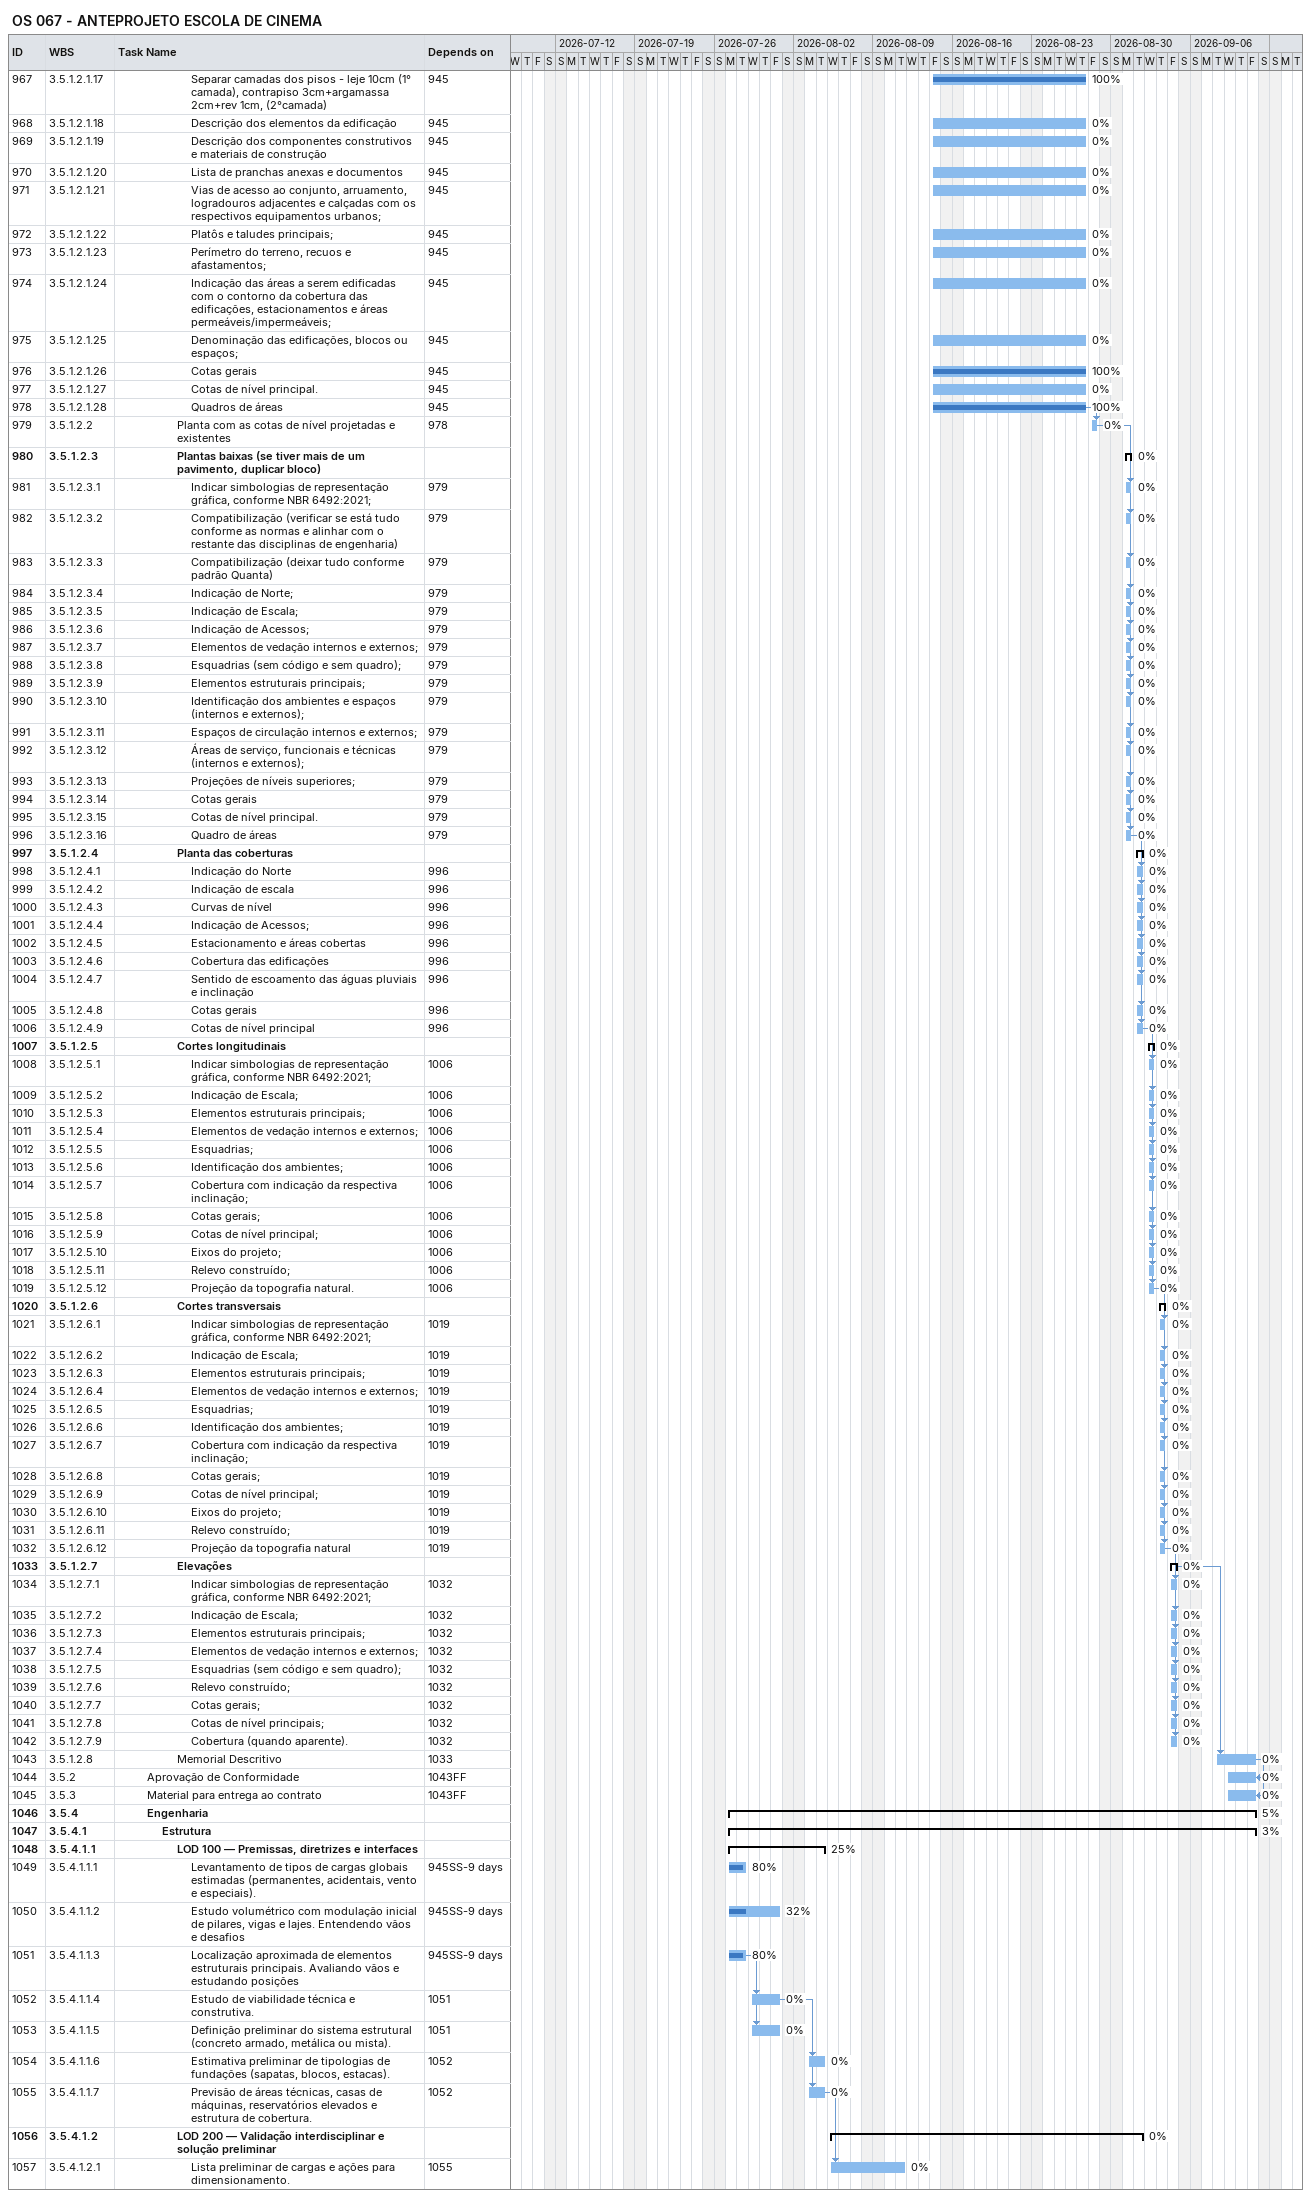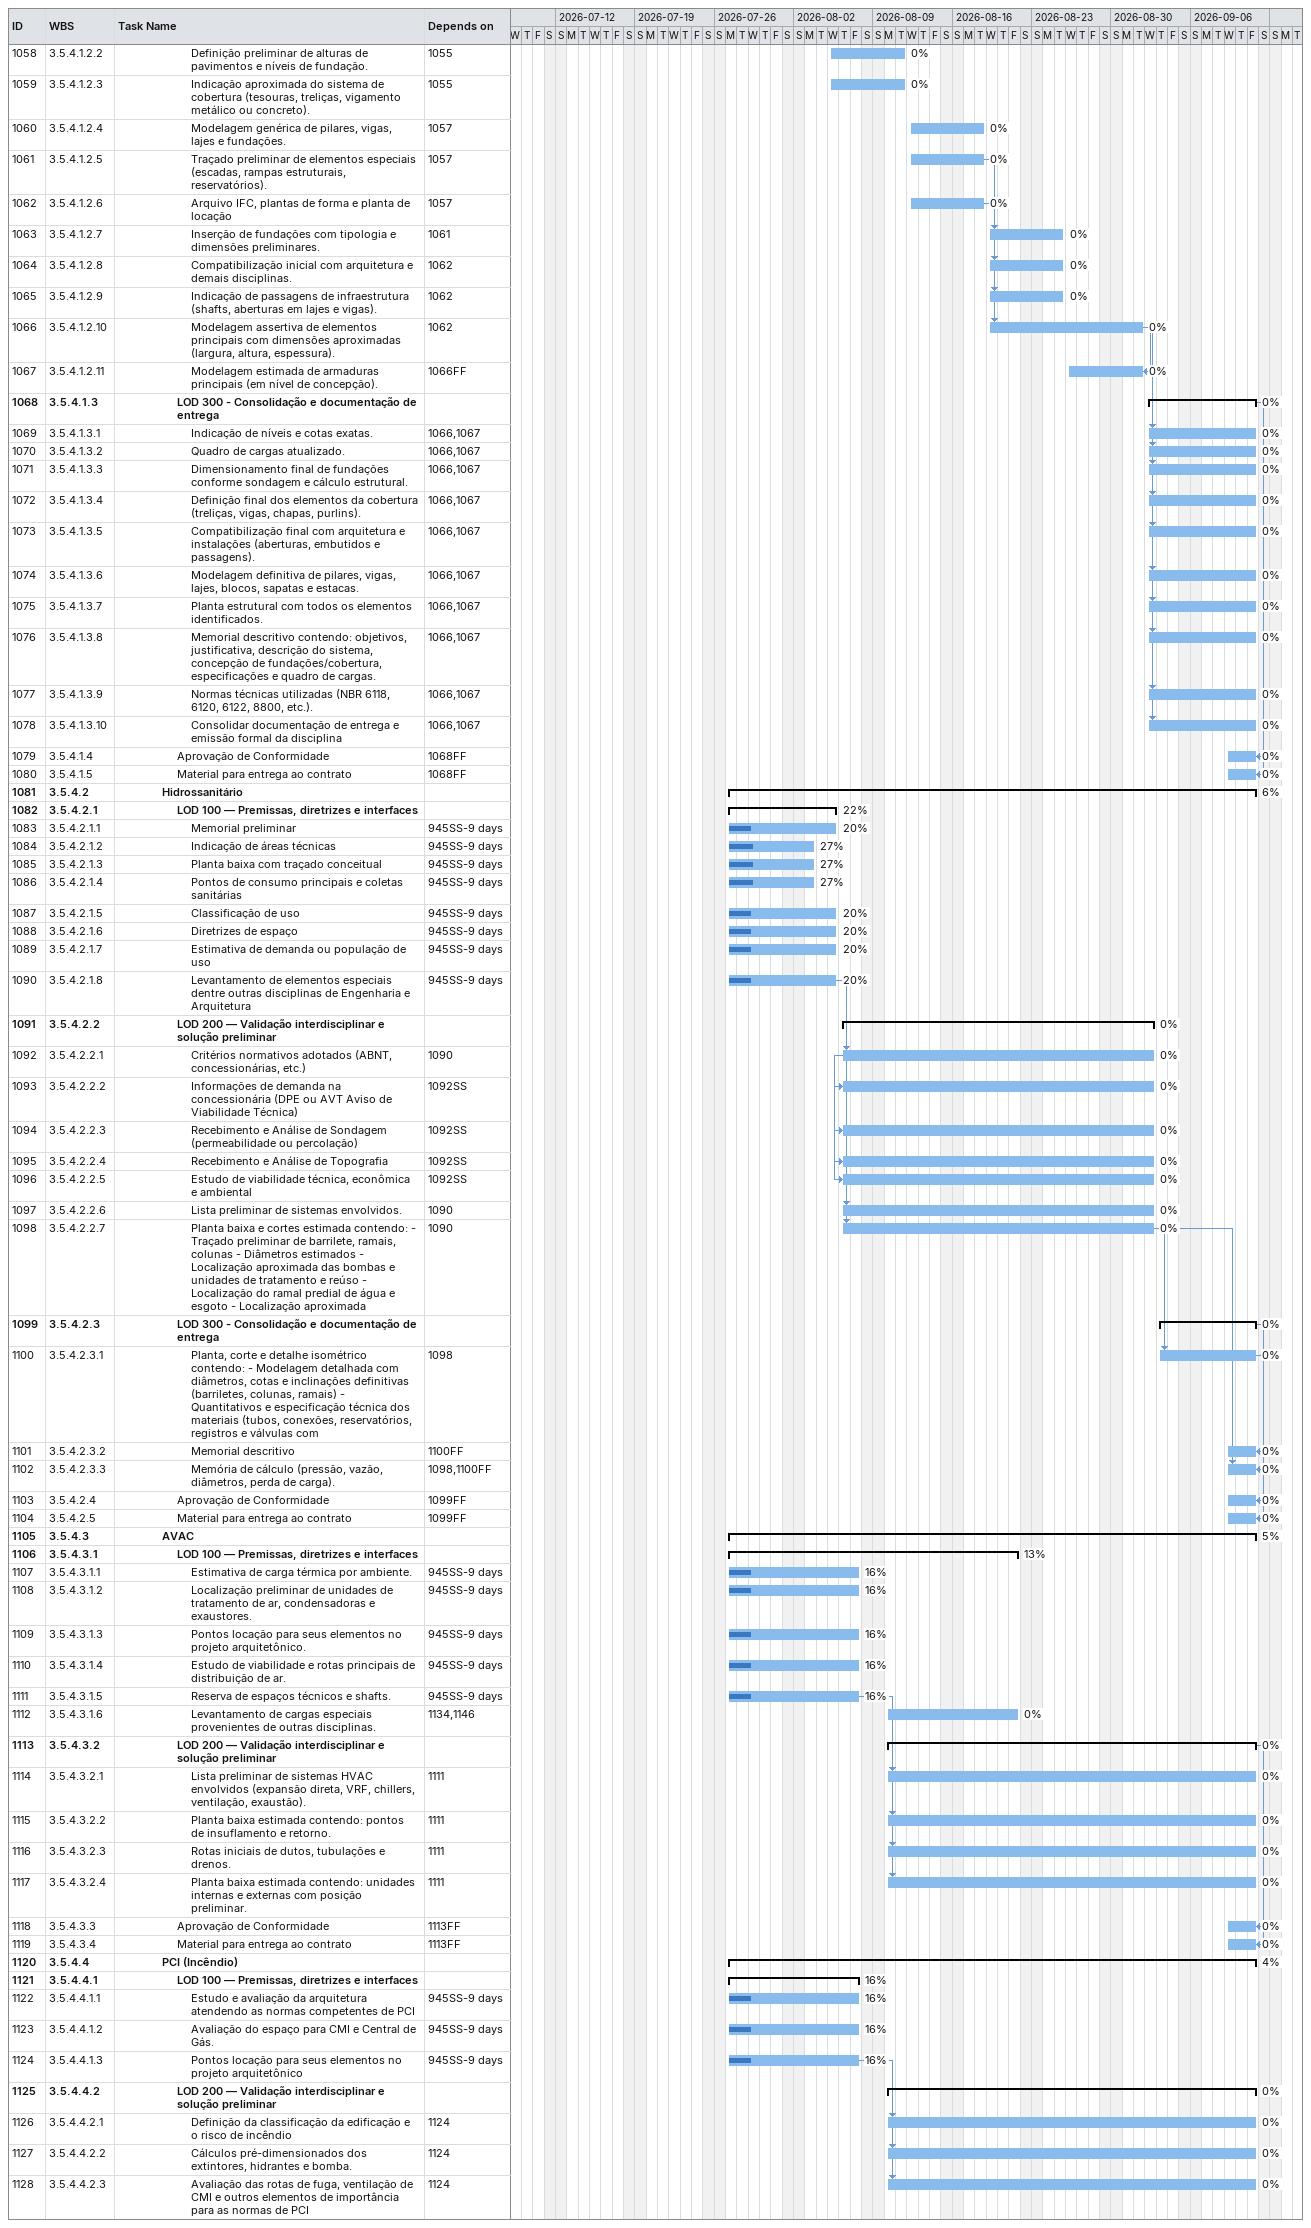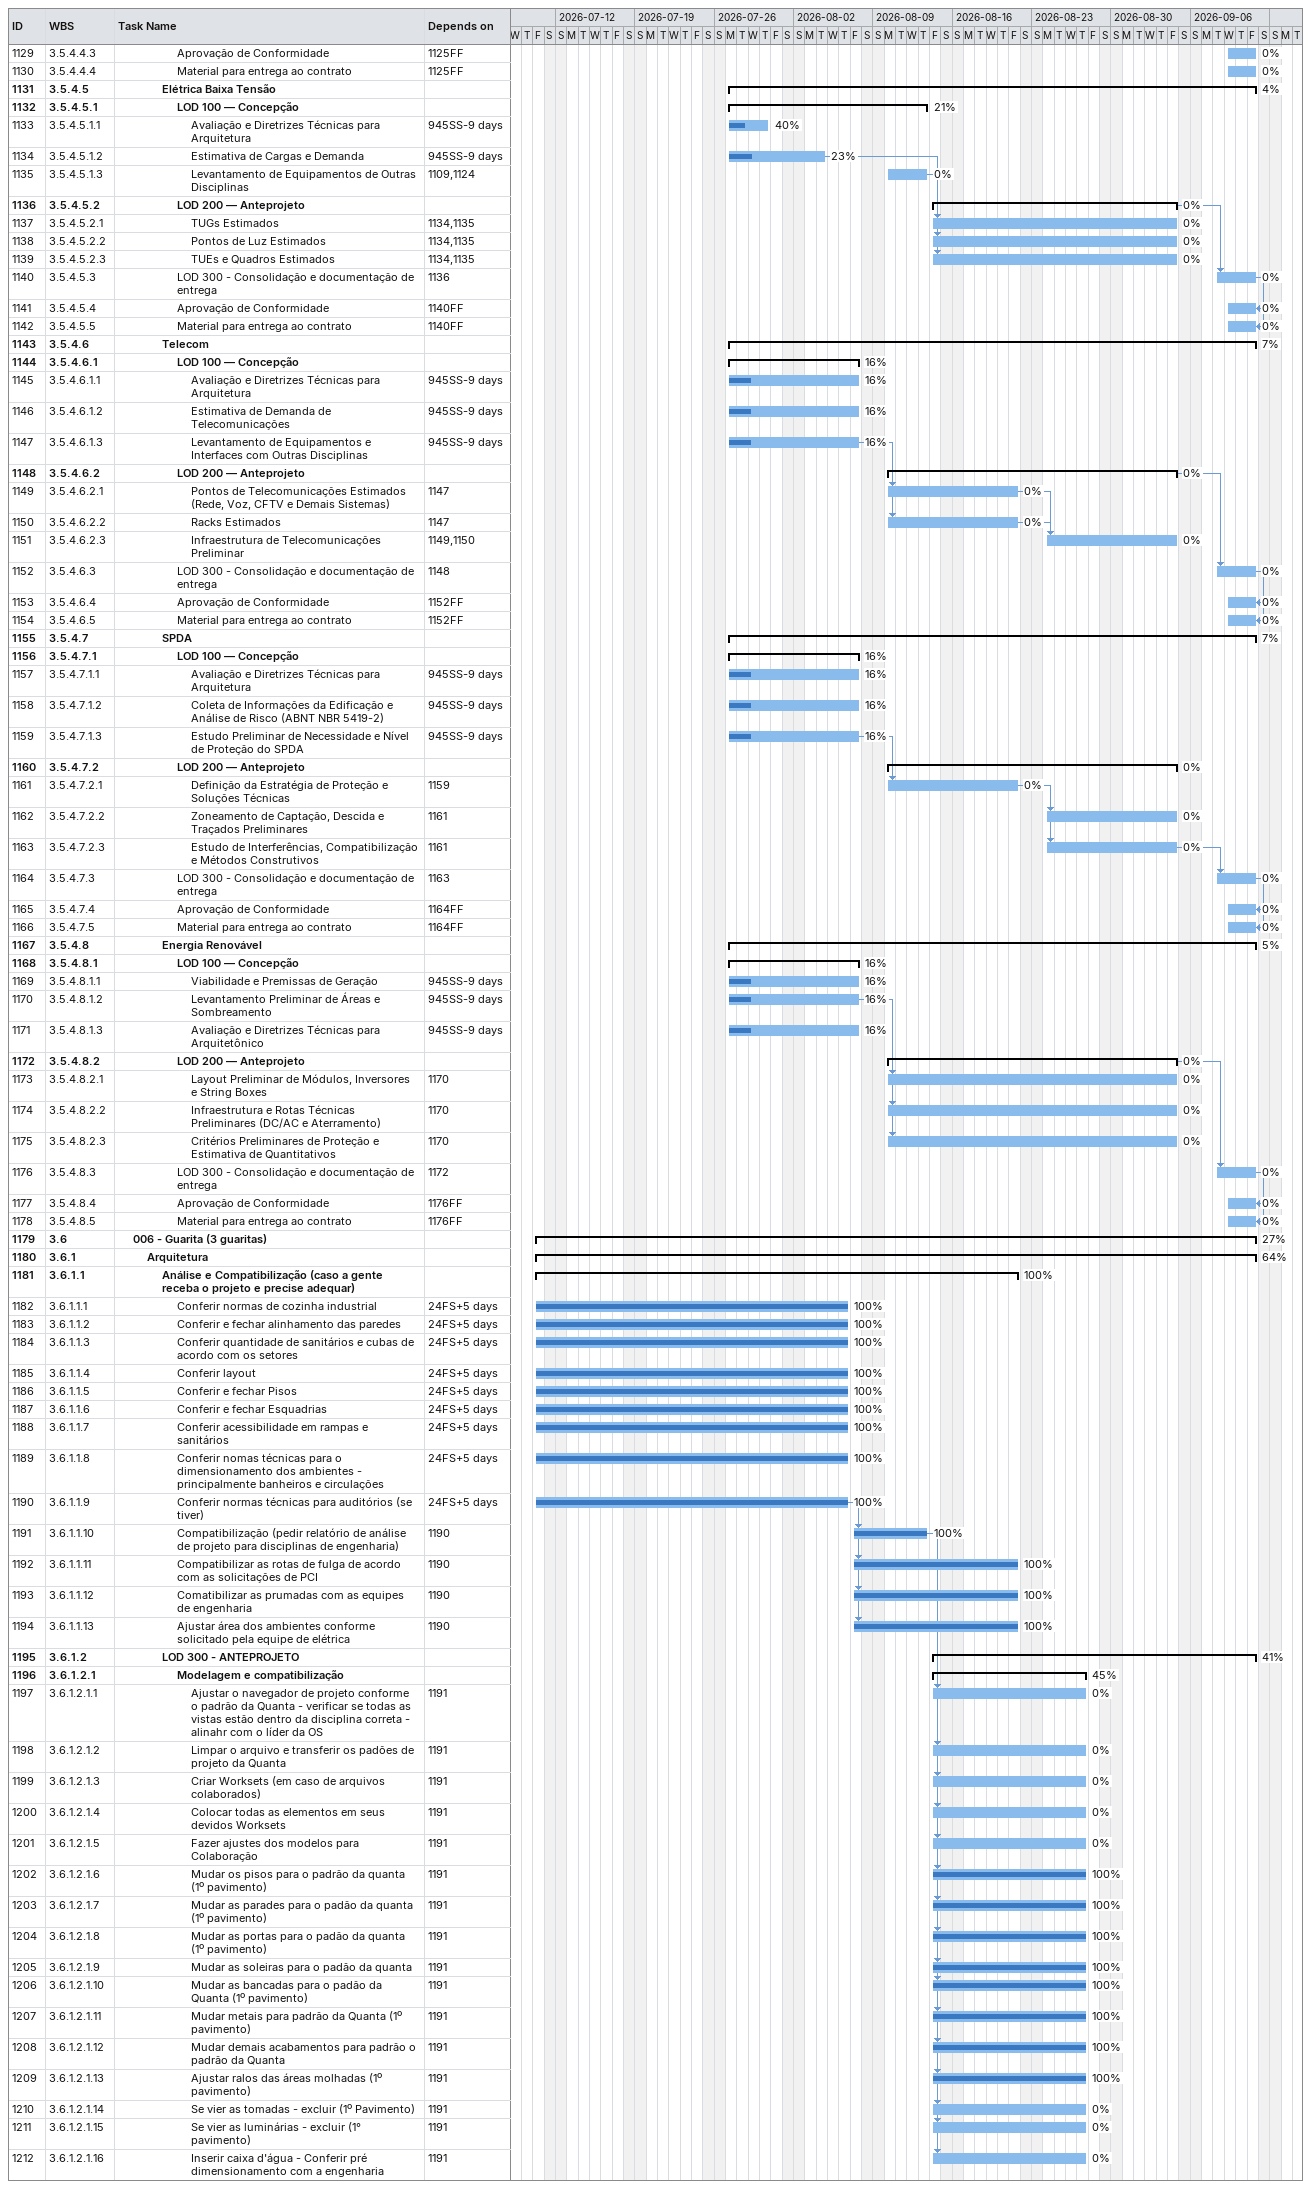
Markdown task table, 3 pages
OS 067 - ANTEPROJETO ESCOLA DE CINEMA

| ID | WBS | Task | Start | Finish | Predecessors | % complete |
|---|---|---|---|---|---|---|
| 967 | 3.5.1.2.1.17 | Separar camadas dos pisos - leje 10cm (1° camada), contrapiso 3cm+argamassa 2cm+rev 1cm, (2°camada) | 2026-08-14 | 2026-08-27 | 945 | 100 |
| 968 | 3.5.1.2.1.18 | Descrição dos elementos da edificação | 2026-08-14 | 2026-08-27 | 945 | 0 |
| 969 | 3.5.1.2.1.19 | Descrição dos componentes construtivos e materiais de construção | 2026-08-14 | 2026-08-27 | 945 | 0 |
| 970 | 3.5.1.2.1.20 | Lista de pranchas anexas e documentos | 2026-08-14 | 2026-08-27 | 945 | 0 |
| 971 | 3.5.1.2.1.21 | Vias de acesso ao conjunto, arruamento, logradouros adjacentes e calçadas com os respectivos equipamentos urbanos; | 2026-08-14 | 2026-08-27 | 945 | 0 |
| 972 | 3.5.1.2.1.22 | Platôs e taludes principais; | 2026-08-14 | 2026-08-27 | 945 | 0 |
| 973 | 3.5.1.2.1.23 | Perímetro do terreno, recuos e afastamentos; | 2026-08-14 | 2026-08-27 | 945 | 0 |
| 974 | 3.5.1.2.1.24 | Indicação das áreas a serem edificadas com o contorno da cobertura das edificações, estacionamentos e áreas permeáveis/impermeáveis; | 2026-08-14 | 2026-08-27 | 945 | 0 |
| 975 | 3.5.1.2.1.25 | Denominação das edificações, blocos ou espaços; | 2026-08-14 | 2026-08-27 | 945 | 0 |
| 976 | 3.5.1.2.1.26 | Cotas gerais | 2026-08-14 | 2026-08-27 | 945 | 100 |
| 977 | 3.5.1.2.1.27 | Cotas de nível principal. | 2026-08-14 | 2026-08-27 | 945 | 0 |
| 978 | 3.5.1.2.1.28 | Quadros de áreas | 2026-08-14 | 2026-08-27 | 945 | 100 |
| 979 | 3.5.1.2.2 | Planta com as cotas de nível projetadas e existentes | 2026-08-28 | 2026-08-28 | 978 | 0 |
| 980 | 3.5.1.2.3 | **Plantas baixas (se tiver mais de um pavimento, duplicar bloco)** | 2026-08-31 | 2026-08-31 |  | 0 |
| 981 | 3.5.1.2.3.1 | Indicar simbologias de representação gráfica, conforme NBR 6492:2021; | 2026-08-31 | 2026-08-31 | 979 | 0 |
| 982 | 3.5.1.2.3.2 | Compatibilização (verificar se está tudo conforme as normas e alinhar com o restante das disciplinas de engenharia) | 2026-08-31 | 2026-08-31 | 979 | 0 |
| 983 | 3.5.1.2.3.3 | Compatibilização (deixar tudo conforme padrão Quanta) | 2026-08-31 | 2026-08-31 | 979 | 0 |
| 984 | 3.5.1.2.3.4 | Indicação de Norte; | 2026-08-31 | 2026-08-31 | 979 | 0 |
| 985 | 3.5.1.2.3.5 | Indicação de Escala; | 2026-08-31 | 2026-08-31 | 979 | 0 |
| 986 | 3.5.1.2.3.6 | Indicação de Acessos; | 2026-08-31 | 2026-08-31 | 979 | 0 |
| 987 | 3.5.1.2.3.7 | Elementos de vedação internos e externos; | 2026-08-31 | 2026-08-31 | 979 | 0 |
| 988 | 3.5.1.2.3.8 | Esquadrias (sem código e sem quadro); | 2026-08-31 | 2026-08-31 | 979 | 0 |
| 989 | 3.5.1.2.3.9 | Elementos estruturais principais; | 2026-08-31 | 2026-08-31 | 979 | 0 |
| 990 | 3.5.1.2.3.10 | Identificação dos ambientes e espaços (internos e externos); | 2026-08-31 | 2026-08-31 | 979 | 0 |
| 991 | 3.5.1.2.3.11 | Espaços de circulação internos e externos; | 2026-08-31 | 2026-08-31 | 979 | 0 |
| 992 | 3.5.1.2.3.12 | Áreas de serviço, funcionais e técnicas (internos e externos); | 2026-08-31 | 2026-08-31 | 979 | 0 |
| 993 | 3.5.1.2.3.13 | Projeções de níveis superiores; | 2026-08-31 | 2026-08-31 | 979 | 0 |
| 994 | 3.5.1.2.3.14 | Cotas gerais | 2026-08-31 | 2026-08-31 | 979 | 0 |
| 995 | 3.5.1.2.3.15 | Cotas de nível principal. | 2026-08-31 | 2026-08-31 | 979 | 0 |
| 996 | 3.5.1.2.3.16 | Quadro de áreas | 2026-08-31 | 2026-08-31 | 979 | 0 |
| 997 | 3.5.1.2.4 | **Planta das coberturas** | 2026-09-01 | 2026-09-01 |  | 0 |
| 998 | 3.5.1.2.4.1 | Indicação do Norte | 2026-09-01 | 2026-09-01 | 996 | 0 |
| 999 | 3.5.1.2.4.2 | Indicação de escala | 2026-09-01 | 2026-09-01 | 996 | 0 |
| 1000 | 3.5.1.2.4.3 | Curvas de nível | 2026-09-01 | 2026-09-01 | 996 | 0 |
| 1001 | 3.5.1.2.4.4 | Indicação de Acessos; | 2026-09-01 | 2026-09-01 | 996 | 0 |
| 1002 | 3.5.1.2.4.5 | Estacionamento e áreas cobertas | 2026-09-01 | 2026-09-01 | 996 | 0 |
| 1003 | 3.5.1.2.4.6 | Cobertura das edificações | 2026-09-01 | 2026-09-01 | 996 | 0 |
| 1004 | 3.5.1.2.4.7 | Sentido de escoamento das águas pluviais e inclinação | 2026-09-01 | 2026-09-01 | 996 | 0 |
| 1005 | 3.5.1.2.4.8 | Cotas gerais | 2026-09-01 | 2026-09-01 | 996 | 0 |
| 1006 | 3.5.1.2.4.9 | Cotas de nível principal | 2026-09-01 | 2026-09-01 | 996 | 0 |
| 1007 | 3.5.1.2.5 | **Cortes longitudinais** | 2026-09-02 | 2026-09-02 |  | 0 |
| 1008 | 3.5.1.2.5.1 | Indicar simbologias de representação gráfica, conforme NBR 6492:2021; | 2026-09-02 | 2026-09-02 | 1006 | 0 |
| 1009 | 3.5.1.2.5.2 | Indicação de Escala; | 2026-09-02 | 2026-09-02 | 1006 | 0 |
| 1010 | 3.5.1.2.5.3 | Elementos estruturais principais; | 2026-09-02 | 2026-09-02 | 1006 | 0 |
| 1011 | 3.5.1.2.5.4 | Elementos de vedação internos e externos; | 2026-09-02 | 2026-09-02 | 1006 | 0 |
| 1012 | 3.5.1.2.5.5 | Esquadrias; | 2026-09-02 | 2026-09-02 | 1006 | 0 |
| 1013 | 3.5.1.2.5.6 | Identificação dos ambientes; | 2026-09-02 | 2026-09-02 | 1006 | 0 |
| 1014 | 3.5.1.2.5.7 | Cobertura com indicação da respectiva inclinação; | 2026-09-02 | 2026-09-02 | 1006 | 0 |
| 1015 | 3.5.1.2.5.8 | Cotas gerais; | 2026-09-02 | 2026-09-02 | 1006 | 0 |
| 1016 | 3.5.1.2.5.9 | Cotas de nível principal; | 2026-09-02 | 2026-09-02 | 1006 | 0 |
| 1017 | 3.5.1.2.5.10 | Eixos do projeto; | 2026-09-02 | 2026-09-02 | 1006 | 0 |
| 1018 | 3.5.1.2.5.11 | Relevo construído; | 2026-09-02 | 2026-09-02 | 1006 | 0 |
| 1019 | 3.5.1.2.5.12 | Projeção da topografia natural. | 2026-09-02 | 2026-09-02 | 1006 | 0 |
| 1020 | 3.5.1.2.6 | **Cortes transversais** | 2026-09-03 | 2026-09-03 |  | 0 |
| 1021 | 3.5.1.2.6.1 | Indicar simbologias de representação gráfica, conforme NBR 6492:2021; | 2026-09-03 | 2026-09-03 | 1019 | 0 |
| 1022 | 3.5.1.2.6.2 | Indicação de Escala; | 2026-09-03 | 2026-09-03 | 1019 | 0 |
| 1023 | 3.5.1.2.6.3 | Elementos estruturais principais; | 2026-09-03 | 2026-09-03 | 1019 | 0 |
| 1024 | 3.5.1.2.6.4 | Elementos de vedação internos e externos; | 2026-09-03 | 2026-09-03 | 1019 | 0 |
| 1025 | 3.5.1.2.6.5 | Esquadrias; | 2026-09-03 | 2026-09-03 | 1019 | 0 |
| 1026 | 3.5.1.2.6.6 | Identificação dos ambientes; | 2026-09-03 | 2026-09-03 | 1019 | 0 |
| 1027 | 3.5.1.2.6.7 | Cobertura com indicação da respectiva inclinação; | 2026-09-03 | 2026-09-03 | 1019 | 0 |
| 1028 | 3.5.1.2.6.8 | Cotas gerais; | 2026-09-03 | 2026-09-03 | 1019 | 0 |
| 1029 | 3.5.1.2.6.9 | Cotas de nível principal; | 2026-09-03 | 2026-09-03 | 1019 | 0 |
| 1030 | 3.5.1.2.6.10 | Eixos do projeto; | 2026-09-03 | 2026-09-03 | 1019 | 0 |
| 1031 | 3.5.1.2.6.11 | Relevo construído; | 2026-09-03 | 2026-09-03 | 1019 | 0 |
| 1032 | 3.5.1.2.6.12 | Projeção da topografia natural | 2026-09-03 | 2026-09-03 | 1019 | 0 |
| 1033 | 3.5.1.2.7 | **Elevações** | 2026-09-04 | 2026-09-04 |  | 0 |
| 1034 | 3.5.1.2.7.1 | Indicar simbologias de representação gráfica, conforme NBR 6492:2021; | 2026-09-04 | 2026-09-04 | 1032 | 0 |
| 1035 | 3.5.1.2.7.2 | Indicação de Escala; | 2026-09-04 | 2026-09-04 | 1032 | 0 |
| 1036 | 3.5.1.2.7.3 | Elementos estruturais principais; | 2026-09-04 | 2026-09-04 | 1032 | 0 |
| 1037 | 3.5.1.2.7.4 | Elementos de vedação internos e externos; | 2026-09-04 | 2026-09-04 | 1032 | 0 |
| 1038 | 3.5.1.2.7.5 | Esquadrias (sem código e sem quadro); | 2026-09-04 | 2026-09-04 | 1032 | 0 |
| 1039 | 3.5.1.2.7.6 | Relevo construído; | 2026-09-04 | 2026-09-04 | 1032 | 0 |
| 1040 | 3.5.1.2.7.7 | Cotas gerais; | 2026-09-04 | 2026-09-04 | 1032 | 0 |
| 1041 | 3.5.1.2.7.8 | Cotas de nível principais; | 2026-09-04 | 2026-09-04 | 1032 | 0 |
| 1042 | 3.5.1.2.7.9 | Cobertura (quando aparente). | 2026-09-04 | 2026-09-04 | 1032 | 0 |
| 1043 | 3.5.1.2.8 | Memorial Descritivo | 2026-09-08 | 2026-09-11 | 1033 | 0 |
| 1044 | 3.5.2 | Aprovação de Conformidade | 2026-09-09 | 2026-09-11 | 1043FF | 0 |
| 1045 | 3.5.3 | Material para entrega ao contrato | 2026-09-09 | 2026-09-11 | 1043FF | 0 |
| 1046 | 3.5.4 | **Engenharia** | 2026-07-27 | 2026-09-11 |  | 5 |
| 1047 | 3.5.4.1 | **Estrutura** | 2026-07-27 | 2026-09-11 |  | 3 |
| 1048 | 3.5.4.1.1 | **LOD 100 — Premissas, diretrizes e interfaces** | 2026-07-27 | 2026-08-04 |  | 25 |
| 1049 | 3.5.4.1.1.1 | Levantamento de tipos de cargas globais estimadas (permanentes, acidentais, vento e especiais). | 2026-07-27 | 2026-07-28 | 945SS-9d | 80 |
| 1050 | 3.5.4.1.1.2 | Estudo volumétrico com modulação inicial de pilares, vigas e lajes. Entendendo vãos e desafios | 2026-07-27 | 2026-07-31 | 945SS-9d | 32 |
| 1051 | 3.5.4.1.1.3 | Localização aproximada de elementos estruturais principais. Avaliando vãos e estudando posições | 2026-07-27 | 2026-07-28 | 945SS-9d | 80 |
| 1052 | 3.5.4.1.1.4 | Estudo de viabilidade técnica e construtiva. | 2026-07-29 | 2026-07-31 | 1051 | 0 |
| 1053 | 3.5.4.1.1.5 | Definição preliminar do sistema estrutural (concreto armado, metálica ou mista). | 2026-07-29 | 2026-07-31 | 1051 | 0 |
| 1054 | 3.5.4.1.1.6 | Estimativa preliminar de tipologias de fundações (sapatas, blocos, estacas). | 2026-08-03 | 2026-08-04 | 1052 | 0 |
| 1055 | 3.5.4.1.1.7 | Previsão de áreas técnicas, casas de máquinas, reservatórios elevados e estrutura de cobertura. | 2026-08-03 | 2026-08-04 | 1052 | 0 |
| 1056 | 3.5.4.1.2 | **LOD 200 — Validação interdisciplinar e solução preliminar** | 2026-08-05 | 2026-09-01 |  | 0 |
| 1057 | 3.5.4.1.2.1 | Lista preliminar de cargas e ações para dimensionamento. | 2026-08-05 | 2026-08-11 | 1055 | 0 |
| 1058 | 3.5.4.1.2.2 | Definição preliminar de alturas de pavimentos e níveis de fundação. | 2026-08-05 | 2026-08-11 | 1055 | 0 |
| 1059 | 3.5.4.1.2.3 | Indicação aproximada do sistema de cobertura (tesouras, treliças, vigamento metálico ou concreto). | 2026-08-05 | 2026-08-11 | 1055 | 0 |
| 1060 | 3.5.4.1.2.4 | Modelagem genérica de pilares, vigas, lajes e fundações. | 2026-08-12 | 2026-08-18 | 1057 | 0 |
| 1061 | 3.5.4.1.2.5 | Traçado preliminar de elementos especiais (escadas, rampas estruturais, reservatórios). | 2026-08-12 | 2026-08-18 | 1057 | 0 |
| 1062 | 3.5.4.1.2.6 | Arquivo IFC, plantas de forma e planta de locação | 2026-08-12 | 2026-08-18 | 1057 | 0 |
| 1063 | 3.5.4.1.2.7 | Inserção de fundações com tipologia e dimensões preliminares. | 2026-08-19 | 2026-08-25 | 1061 | 0 |
| 1064 | 3.5.4.1.2.8 | Compatibilização inicial com arquitetura e demais disciplinas. | 2026-08-19 | 2026-08-25 | 1062 | 0 |
| 1065 | 3.5.4.1.2.9 | Indicação de passagens de infraestrutura (shafts, aberturas em lajes e vigas). | 2026-08-19 | 2026-08-25 | 1062 | 0 |
| 1066 | 3.5.4.1.2.10 | Modelagem assertiva de elementos principais com dimensões aproximadas (largura, altura, espessura). | 2026-08-19 | 2026-09-01 | 1062 | 0 |
| 1067 | 3.5.4.1.2.11 | Modelagem estimada de armaduras principais (em nível de concepção). | 2026-08-26 | 2026-09-01 | 1066FF | 0 |
| 1068 | 3.5.4.1.3 | **LOD 300 - Consolidação e documentação de entrega** | 2026-09-02 | 2026-09-11 |  | 0 |
| 1069 | 3.5.4.1.3.1 | Indicação de níveis e cotas exatas. | 2026-09-02 | 2026-09-11 | 1066, 1067 | 0 |
| 1070 | 3.5.4.1.3.2 | Quadro de cargas atualizado. | 2026-09-02 | 2026-09-11 | 1066, 1067 | 0 |
| 1071 | 3.5.4.1.3.3 | Dimensionamento final de fundações conforme sondagem e cálculo estrutural. | 2026-09-02 | 2026-09-11 | 1066, 1067 | 0 |
| 1072 | 3.5.4.1.3.4 | Definição final dos elementos da cobertura (treliças, vigas, chapas, purlins). | 2026-09-02 | 2026-09-11 | 1066, 1067 | 0 |
| 1073 | 3.5.4.1.3.5 | Compatibilização final com arquitetura e instalações (aberturas, embutidos e passagens). | 2026-09-02 | 2026-09-11 | 1066, 1067 | 0 |
| 1074 | 3.5.4.1.3.6 | Modelagem definitiva de pilares, vigas, lajes, blocos, sapatas e estacas. | 2026-09-02 | 2026-09-11 | 1066, 1067 | 0 |
| 1075 | 3.5.4.1.3.7 | Planta estrutural com todos os elementos identificados. | 2026-09-02 | 2026-09-11 | 1066, 1067 | 0 |
| 1076 | 3.5.4.1.3.8 | Memorial descritivo contendo: objetivos, justificativa, descrição do sistema, concepção de fundações/cobertura, especificações e quadro de cargas. | 2026-09-02 | 2026-09-11 | 1066, 1067 | 0 |
| 1077 | 3.5.4.1.3.9 | Normas técnicas utilizadas (NBR 6118, 6120, 6122, 8800, etc.). | 2026-09-02 | 2026-09-11 | 1066, 1067 | 0 |
| 1078 | 3.5.4.1.3.10 | Consolidar documentação de entrega e emissão formal da disciplina | 2026-09-02 | 2026-09-11 | 1066, 1067 | 0 |
| 1079 | 3.5.4.1.4 | Aprovação de Conformidade | 2026-09-09 | 2026-09-11 | 1068FF | 0 |
| 1080 | 3.5.4.1.5 | Material para entrega ao contrato | 2026-09-09 | 2026-09-11 | 1068FF | 0 |
| 1081 | 3.5.4.2 | **Hidrossanitário** | 2026-07-27 | 2026-09-11 |  | 6 |
| 1082 | 3.5.4.2.1 | **LOD 100 — Premissas, diretrizes e interfaces** | 2026-07-27 | 2026-08-05 |  | 22 |
| 1083 | 3.5.4.2.1.1 | Memorial preliminar | 2026-07-27 | 2026-08-05 | 945SS-9d | 20 |
| 1084 | 3.5.4.2.1.2 | Indicação de áreas técnicas | 2026-07-27 | 2026-08-03 | 945SS-9d | 27 |
| 1085 | 3.5.4.2.1.3 | Planta baixa com traçado conceitual | 2026-07-27 | 2026-08-03 | 945SS-9d | 27 |
| 1086 | 3.5.4.2.1.4 | Pontos de consumo principais e coletas sanitárias | 2026-07-27 | 2026-08-03 | 945SS-9d | 27 |
| 1087 | 3.5.4.2.1.5 | Classificação de uso | 2026-07-27 | 2026-08-05 | 945SS-9d | 20 |
| 1088 | 3.5.4.2.1.6 | Diretrizes de espaço | 2026-07-27 | 2026-08-05 | 945SS-9d | 20 |
| 1089 | 3.5.4.2.1.7 | Estimativa de demanda ou população de uso | 2026-07-27 | 2026-08-05 | 945SS-9d | 20 |
| 1090 | 3.5.4.2.1.8 | Levantamento de elementos especiais dentre outras disciplinas de Engenharia e Arquitetura | 2026-07-27 | 2026-08-05 | 945SS-9d | 20 |
| 1091 | 3.5.4.2.2 | **LOD 200 — Validação interdisciplinar e solução preliminar** | 2026-08-06 | 2026-09-02 |  | 0 |
| 1092 | 3.5.4.2.2.1 | Critérios normativos adotados (ABNT, concessionárias, etc.) | 2026-08-06 | 2026-09-02 | 1090 | 0 |
| 1093 | 3.5.4.2.2.2 | Informações de demanda na concessionária (DPE ou AVT Aviso de Viabilidade Técnica) | 2026-08-06 | 2026-09-02 | 1092SS | 0 |
| 1094 | 3.5.4.2.2.3 | Recebimento e Análise de Sondagem (permeabilidade ou percolação) | 2026-08-06 | 2026-09-02 | 1092SS | 0 |
| 1095 | 3.5.4.2.2.4 | Recebimento e Análise de Topografia | 2026-08-06 | 2026-09-02 | 1092SS | 0 |
| 1096 | 3.5.4.2.2.5 | Estudo de viabilidade técnica, econômica e ambiental | 2026-08-06 | 2026-09-02 | 1092SS | 0 |
| 1097 | 3.5.4.2.2.6 | Lista preliminar de sistemas envolvidos. | 2026-08-06 | 2026-09-02 | 1090 | 0 |
| 1098 | 3.5.4.2.2.7 | Planta baixa e cortes estimada contendo: - Traçado preliminar de barrilete, ramais, colunas - Diâmetros estimados - Localização aproximada das bombas e unidades de tratamento e reúso - Localização do ramal predial de água e esgoto - Localização aproximada | 2026-08-06 | 2026-09-02 | 1090 | 0 |
| 1099 | 3.5.4.2.3 | **LOD 300 - Consolidação e documentação de entrega** | 2026-09-03 | 2026-09-11 |  | 0 |
| 1100 | 3.5.4.2.3.1 | Planta, corte e detalhe isométrico contendo: - Modelagem detalhada com diâmetros, cotas e inclinações definitivas (barriletes, colunas, ramais) - Quantitativos e especificação técnica dos materiais (tubos, conexões, reservatórios, registros e válvulas com | 2026-09-03 | 2026-09-11 | 1098 | 0 |
| 1101 | 3.5.4.2.3.2 | Memorial descritivo | 2026-09-09 | 2026-09-11 | 1100FF | 0 |
| 1102 | 3.5.4.2.3.3 | Memória de cálculo (pressão, vazão, diâmetros, perda de carga). | 2026-09-09 | 2026-09-11 | 1098, 1100FF | 0 |
| 1103 | 3.5.4.2.4 | Aprovação de Conformidade | 2026-09-09 | 2026-09-11 | 1099FF | 0 |
| 1104 | 3.5.4.2.5 | Material para entrega ao contrato | 2026-09-09 | 2026-09-11 | 1099FF | 0 |
| 1105 | 3.5.4.3 | **AVAC** | 2026-07-27 | 2026-09-11 |  | 5 |
| 1106 | 3.5.4.3.1 | **LOD 100 — Premissas, diretrizes e interfaces** | 2026-07-27 | 2026-08-21 |  | 13 |
| 1107 | 3.5.4.3.1.1 | Estimativa de carga térmica por ambiente. | 2026-07-27 | 2026-08-07 | 945SS-9d | 16 |
| 1108 | 3.5.4.3.1.2 | Localização preliminar de unidades de tratamento de ar, condensadoras e exaustores. | 2026-07-27 | 2026-08-07 | 945SS-9d | 16 |
| 1109 | 3.5.4.3.1.3 | Pontos locação para seus elementos no projeto arquitetônico. | 2026-07-27 | 2026-08-07 | 945SS-9d | 16 |
| 1110 | 3.5.4.3.1.4 | Estudo de viabilidade e rotas principais de distribuição de ar. | 2026-07-27 | 2026-08-07 | 945SS-9d | 16 |
| 1111 | 3.5.4.3.1.5 | Reserva de espaços técnicos e shafts. | 2026-07-27 | 2026-08-07 | 945SS-9d | 16 |
| 1112 | 3.5.4.3.1.6 | Levantamento de cargas especiais provenientes de outras disciplinas. | 2026-08-10 | 2026-08-21 | 1134, 1146 | 0 |
| 1113 | 3.5.4.3.2 | **LOD 200 — Validação interdisciplinar e solução preliminar** | 2026-08-10 | 2026-09-11 |  | 0 |
| 1114 | 3.5.4.3.2.1 | Lista preliminar de sistemas HVAC envolvidos (expansão direta, VRF, chillers, ventilação, exaustão). | 2026-08-10 | 2026-09-11 | 1111 | 0 |
| 1115 | 3.5.4.3.2.2 | Planta baixa estimada contendo: pontos de insuflamento e retorno. | 2026-08-10 | 2026-09-11 | 1111 | 0 |
| 1116 | 3.5.4.3.2.3 | Rotas iniciais de dutos, tubulações e drenos. | 2026-08-10 | 2026-09-11 | 1111 | 0 |
| 1117 | 3.5.4.3.2.4 | Planta baixa estimada contendo: unidades internas e externas com posição preliminar. | 2026-08-10 | 2026-09-11 | 1111 | 0 |
| 1118 | 3.5.4.3.3 | Aprovação de Conformidade | 2026-09-09 | 2026-09-11 | 1113FF | 0 |
| 1119 | 3.5.4.3.4 | Material para entrega ao contrato | 2026-09-09 | 2026-09-11 | 1113FF | 0 |
| 1120 | 3.5.4.4 | **PCI (Incêndio)** | 2026-07-27 | 2026-09-11 |  | 4 |
| 1121 | 3.5.4.4.1 | **LOD 100 — Premissas, diretrizes e interfaces** | 2026-07-27 | 2026-08-07 |  | 16 |
| 1122 | 3.5.4.4.1.1 | Estudo e avaliação da arquitetura atendendo as normas competentes de PCI | 2026-07-27 | 2026-08-07 | 945SS-9d | 16 |
| 1123 | 3.5.4.4.1.2 | Avaliação do espaço para CMI e Central de Gás. | 2026-07-27 | 2026-08-07 | 945SS-9d | 16 |
| 1124 | 3.5.4.4.1.3 | Pontos locação para seus elementos no projeto arquitetônico | 2026-07-27 | 2026-08-07 | 945SS-9d | 16 |
| 1125 | 3.5.4.4.2 | **LOD 200 — Validação interdisciplinar e solução preliminar** | 2026-08-10 | 2026-09-11 |  | 0 |
| 1126 | 3.5.4.4.2.1 | Definição da classificação da edificação e o risco de incêndio | 2026-08-10 | 2026-09-11 | 1124 | 0 |
| 1127 | 3.5.4.4.2.2 | Cálculos pré-dimensionados dos extintores, hidrantes e bomba. | 2026-08-10 | 2026-09-11 | 1124 | 0 |
| 1128 | 3.5.4.4.2.3 | Avaliação das rotas de fuga, ventilação de CMI e outros elementos de importância para as normas de PCI | 2026-08-10 | 2026-09-11 | 1124 | 0 |
| 1129 | 3.5.4.4.3 | Aprovação de Conformidade | 2026-09-09 | 2026-09-11 | 1125FF | 0 |
| 1130 | 3.5.4.4.4 | Material para entrega ao contrato | 2026-09-09 | 2026-09-11 | 1125FF | 0 |
| 1131 | 3.5.4.5 | **Elétrica Baixa Tensão** | 2026-07-27 | 2026-09-11 |  | 4 |
| 1132 | 3.5.4.5.1 | **LOD 100 — Concepção** | 2026-07-27 | 2026-08-13 |  | 21 |
| 1133 | 3.5.4.5.1.1 | Avaliação e Diretrizes Técnicas para Arquitetura | 2026-07-27 | 2026-07-30 | 945SS-9d | 40 |
| 1134 | 3.5.4.5.1.2 | Estimativa de Cargas e Demanda | 2026-07-27 | 2026-08-04 | 945SS-9d | 23 |
| 1135 | 3.5.4.5.1.3 | Levantamento de Equipamentos de Outras Disciplinas | 2026-08-10 | 2026-08-13 | 1109, 1124 | 0 |
| 1136 | 3.5.4.5.2 | **LOD 200 — Anteprojeto** | 2026-08-14 | 2026-09-04 |  | 0 |
| 1137 | 3.5.4.5.2.1 | TUGs Estimados | 2026-08-14 | 2026-09-04 | 1134, 1135 | 0 |
| 1138 | 3.5.4.5.2.2 | Pontos de Luz Estimados | 2026-08-14 | 2026-09-04 | 1134, 1135 | 0 |
| 1139 | 3.5.4.5.2.3 | TUEs e Quadros Estimados | 2026-08-14 | 2026-09-04 | 1134, 1135 | 0 |
| 1140 | 3.5.4.5.3 | LOD 300 - Consolidação e documentação de entrega | 2026-09-08 | 2026-09-11 | 1136 | 0 |
| 1141 | 3.5.4.5.4 | Aprovação de Conformidade | 2026-09-09 | 2026-09-11 | 1140FF | 0 |
| 1142 | 3.5.4.5.5 | Material para entrega ao contrato | 2026-09-09 | 2026-09-11 | 1140FF | 0 |
| 1143 | 3.5.4.6 | **Telecom** | 2026-07-27 | 2026-09-11 |  | 7 |
| 1144 | 3.5.4.6.1 | **LOD 100 — Concepção** | 2026-07-27 | 2026-08-07 |  | 16 |
| 1145 | 3.5.4.6.1.1 | Avaliação e Diretrizes Técnicas para Arquitetura | 2026-07-27 | 2026-08-07 | 945SS-9d | 16 |
| 1146 | 3.5.4.6.1.2 | Estimativa de Demanda de Telecomunicações | 2026-07-27 | 2026-08-07 | 945SS-9d | 16 |
| 1147 | 3.5.4.6.1.3 | Levantamento de Equipamentos e Interfaces com Outras Disciplinas | 2026-07-27 | 2026-08-07 | 945SS-9d | 16 |
| 1148 | 3.5.4.6.2 | **LOD 200 — Anteprojeto** | 2026-08-10 | 2026-09-04 |  | 0 |
| 1149 | 3.5.4.6.2.1 | Pontos de Telecomunicações Estimados (Rede, Voz, CFTV e Demais Sistemas) | 2026-08-10 | 2026-08-21 | 1147 | 0 |
| 1150 | 3.5.4.6.2.2 | Racks Estimados | 2026-08-10 | 2026-08-21 | 1147 | 0 |
| 1151 | 3.5.4.6.2.3 | Infraestrutura de Telecomunicações Preliminar | 2026-08-24 | 2026-09-04 | 1149, 1150 | 0 |
| 1152 | 3.5.4.6.3 | LOD 300 - Consolidação e documentação de entrega | 2026-09-08 | 2026-09-11 | 1148 | 0 |
| 1153 | 3.5.4.6.4 | Aprovação de Conformidade | 2026-09-09 | 2026-09-11 | 1152FF | 0 |
| 1154 | 3.5.4.6.5 | Material para entrega ao contrato | 2026-09-09 | 2026-09-11 | 1152FF | 0 |
| 1155 | 3.5.4.7 | **SPDA** | 2026-07-27 | 2026-09-11 |  | 7 |
| 1156 | 3.5.4.7.1 | **LOD 100 — Concepção** | 2026-07-27 | 2026-08-07 |  | 16 |
| 1157 | 3.5.4.7.1.1 | Avaliação e Diretrizes Técnicas para Arquitetura | 2026-07-27 | 2026-08-07 | 945SS-9d | 16 |
| 1158 | 3.5.4.7.1.2 | Coleta de Informações da Edificação e Análise de Risco (ABNT NBR 5419-2) | 2026-07-27 | 2026-08-07 | 945SS-9d | 16 |
| 1159 | 3.5.4.7.1.3 | Estudo Preliminar de Necessidade e Nível de Proteção do SPDA | 2026-07-27 | 2026-08-07 | 945SS-9d | 16 |
| 1160 | 3.5.4.7.2 | **LOD 200 — Anteprojeto** | 2026-08-10 | 2026-09-04 |  | 0 |
| 1161 | 3.5.4.7.2.1 | Definição da Estratégia de Proteção e Soluções Técnicas | 2026-08-10 | 2026-08-21 | 1159 | 0 |
| 1162 | 3.5.4.7.2.2 | Zoneamento de Captação, Descida e Traçados Preliminares | 2026-08-24 | 2026-09-04 | 1161 | 0 |
| 1163 | 3.5.4.7.2.3 | Estudo de Interferências, Compatibilização e Métodos Construtivos | 2026-08-24 | 2026-09-04 | 1161 | 0 |
| 1164 | 3.5.4.7.3 | LOD 300 - Consolidação e documentação de entrega | 2026-09-08 | 2026-09-11 | 1163 | 0 |
| 1165 | 3.5.4.7.4 | Aprovação de Conformidade | 2026-09-09 | 2026-09-11 | 1164FF | 0 |
| 1166 | 3.5.4.7.5 | Material para entrega ao contrato | 2026-09-09 | 2026-09-11 | 1164FF | 0 |
| 1167 | 3.5.4.8 | **Energia Renovável** | 2026-07-27 | 2026-09-11 |  | 5 |
| 1168 | 3.5.4.8.1 | **LOD 100 — Concepção** | 2026-07-27 | 2026-08-07 |  | 16 |
| 1169 | 3.5.4.8.1.1 | Viabilidade e Premissas de Geração | 2026-07-27 | 2026-08-07 | 945SS-9d | 16 |
| 1170 | 3.5.4.8.1.2 | Levantamento Preliminar de Áreas e Sombreamento | 2026-07-27 | 2026-08-07 | 945SS-9d | 16 |
| 1171 | 3.5.4.8.1.3 | Avaliação e Diretrizes Técnicas para Arquitetônico | 2026-07-27 | 2026-08-07 | 945SS-9d | 16 |
| 1172 | 3.5.4.8.2 | **LOD 200 — Anteprojeto** | 2026-08-10 | 2026-09-04 |  | 0 |
| 1173 | 3.5.4.8.2.1 | Layout Preliminar de Módulos, Inversores e String Boxes | 2026-08-10 | 2026-09-04 | 1170 | 0 |
| 1174 | 3.5.4.8.2.2 | Infraestrutura e Rotas Técnicas Preliminares (DC/AC e Aterramento) | 2026-08-10 | 2026-09-04 | 1170 | 0 |
| 1175 | 3.5.4.8.2.3 | Critérios Preliminares de Proteção e Estimativa de Quantitativos | 2026-08-10 | 2026-09-04 | 1170 | 0 |
| 1176 | 3.5.4.8.3 | LOD 300 - Consolidação e documentação de entrega | 2026-09-08 | 2026-09-11 | 1172 | 0 |
| 1177 | 3.5.4.8.4 | Aprovação de Conformidade | 2026-09-09 | 2026-09-11 | 1176FF | 0 |
| 1178 | 3.5.4.8.5 | Material para entrega ao contrato | 2026-09-09 | 2026-09-11 | 1176FF | 0 |
| 1179 | 3.6 | **006 - Guarita (3 guaritas)** | 2026-07-10 | 2026-09-11 |  | 27 |
| 1180 | 3.6.1 | **Arquitetura** | 2026-07-10 | 2026-09-11 |  | 64 |
| 1181 | 3.6.1.1 | **Análise e Compatibilização (caso a gente receba o projeto e precise adequar)** | 2026-07-10 | 2026-08-21 |  | 100 |
| 1182 | 3.6.1.1.1 | Conferir normas de cozinha industrial | 2026-07-10 | 2026-08-06 | 24FS+5d | 100 |
| 1183 | 3.6.1.1.2 | Conferir e fechar alinhamento das paredes | 2026-07-10 | 2026-08-06 | 24FS+5d | 100 |
| 1184 | 3.6.1.1.3 | Conferir quantidade de sanitários e cubas de acordo com os setores | 2026-07-10 | 2026-08-06 | 24FS+5d | 100 |
| 1185 | 3.6.1.1.4 | Conferir layout | 2026-07-10 | 2026-08-06 | 24FS+5d | 100 |
| 1186 | 3.6.1.1.5 | Conferir e fechar Pisos | 2026-07-10 | 2026-08-06 | 24FS+5d | 100 |
| 1187 | 3.6.1.1.6 | Conferir e fechar Esquadrias | 2026-07-10 | 2026-08-06 | 24FS+5d | 100 |
| 1188 | 3.6.1.1.7 | Conferir acessibilidade em rampas e sanitários | 2026-07-10 | 2026-08-06 | 24FS+5d | 100 |
| 1189 | 3.6.1.1.8 | Conferir nomas técnicas para o dimensionamento dos ambientes - principalmente banheiros e circulações | 2026-07-10 | 2026-08-06 | 24FS+5d | 100 |
| 1190 | 3.6.1.1.9 | Conferir normas técnicas para auditórios (se tiver) | 2026-07-10 | 2026-08-06 | 24FS+5d | 100 |
| 1191 | 3.6.1.1.10 | Compatibilização (pedir relatório de análise de projeto para disciplinas de engenharia) | 2026-08-07 | 2026-08-13 | 1190 | 100 |
| 1192 | 3.6.1.1.11 | Compatibilizar as rotas de fulga de acordo com as solicitações de PCI | 2026-08-07 | 2026-08-21 | 1190 | 100 |
| 1193 | 3.6.1.1.12 | Comatibilizar as prumadas com as equipes de engenharia | 2026-08-07 | 2026-08-21 | 1190 | 100 |
| 1194 | 3.6.1.1.13 | Ajustar área dos ambientes conforme solicitado pela equipe de elétrica | 2026-08-07 | 2026-08-21 | 1190 | 100 |
| 1195 | 3.6.1.2 | **LOD 300 - ANTEPROJETO** | 2026-08-14 | 2026-09-11 |  | 41 |
| 1196 | 3.6.1.2.1 | **Modelagem e compatibilização** | 2026-08-14 | 2026-08-27 |  | 45 |
| 1197 | 3.6.1.2.1.1 | Ajustar o navegador de projeto conforme o padrão da Quanta - verificar se todas as vistas estão dentro da disciplina correta - alinahr com o líder da OS | 2026-08-14 | 2026-08-27 | 1191 | 0 |
| 1198 | 3.6.1.2.1.2 | Limpar o arquivo e transferir os padões de projeto da Quanta | 2026-08-14 | 2026-08-27 | 1191 | 0 |
| 1199 | 3.6.1.2.1.3 | Criar Worksets (em caso de arquivos colaborados) | 2026-08-14 | 2026-08-27 | 1191 | 0 |
| 1200 | 3.6.1.2.1.4 | Colocar todas as elementos em seus devidos Worksets | 2026-08-14 | 2026-08-27 | 1191 | 0 |
| 1201 | 3.6.1.2.1.5 | Fazer ajustes dos modelos para Colaboração | 2026-08-14 | 2026-08-27 | 1191 | 0 |
| 1202 | 3.6.1.2.1.6 | Mudar os pisos para o padrão da quanta (1º pavimento) | 2026-08-14 | 2026-08-27 | 1191 | 100 |
| 1203 | 3.6.1.2.1.7 | Mudar as parades para o padão da quanta (1º pavimento) | 2026-08-14 | 2026-08-27 | 1191 | 100 |
| 1204 | 3.6.1.2.1.8 | Mudar as portas para o padão da quanta (1º pavimento) | 2026-08-14 | 2026-08-27 | 1191 | 100 |
| 1205 | 3.6.1.2.1.9 | Mudar as soleiras para o padão da quanta | 2026-08-14 | 2026-08-27 | 1191 | 100 |
| 1206 | 3.6.1.2.1.10 | Mudar as bancadas para o padão da Quanta (1º pavimento) | 2026-08-14 | 2026-08-27 | 1191 | 100 |
| 1207 | 3.6.1.2.1.11 | Mudar metais para padrão da Quanta (1º pavimento) | 2026-08-14 | 2026-08-27 | 1191 | 100 |
| 1208 | 3.6.1.2.1.12 | Mudar demais acabamentos para padrão o padrão da Quanta | 2026-08-14 | 2026-08-27 | 1191 | 100 |
| 1209 | 3.6.1.2.1.13 | Ajustar ralos das áreas molhadas (1º pavimento) | 2026-08-14 | 2026-08-27 | 1191 | 100 |
| 1210 | 3.6.1.2.1.14 | Se vier as tomadas - excluir (1º Pavimento) | 2026-08-14 | 2026-08-27 | 1191 | 0 |
| 1211 | 3.6.1.2.1.15 | Se vier as luminárias - excluir (1° pavimento) | 2026-08-14 | 2026-08-27 | 1191 | 0 |
| 1212 | 3.6.1.2.1.16 | Inserir caixa d'água - Conferir pré dimensionamento com a engenharia | 2026-08-14 | 2026-08-27 | 1191 | 0 |
